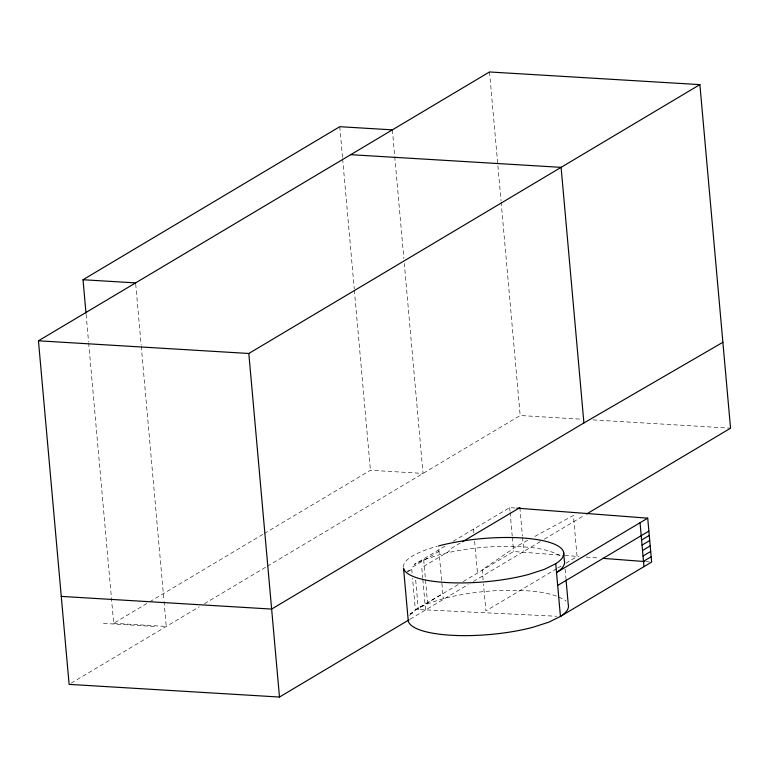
<?xml version="1.0" encoding="UTF-8"?>
<svg xmlns="http://www.w3.org/2000/svg" width="769" height="769" viewBox="0 0 769 769"><rect width="100%" height="100%" fill="white"/><g stroke="black" fill="none" stroke-linecap="round" stroke-linejoin="round"><path stroke-width="0.58" stroke-dasharray="3.85 2.88" d="M409.493 615.373L416.096 609.413L441.704 594.37M410.146 619.16L468.273 584.517M412.03 613.816L410.627 613.777L412.799 612.374M407.608 571.838L411.626 569.368L407.099 571.29M410.656 613.777L412.559 612.595M410.627 613.777L412.54 612.605M88.656 342.955L113.677 623.294L148.734 602.396M149.763 601.781L263.19 534.176M264.228 533.561L370.437 470.263L423.027 473.425L404.292 263.469M71.161 683.151L199.267 606.799M204.419 603.723L266.285 566.849M267.324 566.234L520.18 415.52L582.335 419.268M444.972 546.173L414.318 564.446L423.7 559.803L439.349 554.747A80.505 21.647 -5.1 0 1 499.485 546.413C519.844 546.634 541.607 545.884 560.13 555.612M453.143 541.299L509.684 507.598L515.634 508.059M439.137 551.277L411.598 567.618L412.117 573.511M460.275 543.029L449.048 549.729L449.183 551.2L421.797 567.532L422.739 578.134M458.074 584.613L415.385 610.057L412.54 578.23M463.178 581.566L513.605 551.517L563.581 555.343M473.377 581.47L540.261 541.616M544.375 539.156L584.488 515.249M556.746 568.647L485.873 610.894L483.461 583.902M557.765 568.041L561.831 565.619M565.897 563.196L577.067 556.545L573.405 515.461L532.879 537.493M527.688 540.319L516.259 546.538L482.201 569.819L483.355 582.729M556.496 596.071C539.521 590.246 521.171 590.332 503.397 590.332A80.505 21.647 -5.1 0 0 443.271 598.657L427.622 603.723L416.096 609.413L556.843 616.257M593.091 419.912L730.55 428.198M113.677 623.294L166.267 626.466L164.028 601.416M103.479 623.39L156.069 626.562M564.773 555.429L579.057 556.525M586.189 557.073L599.282 558.073M645.691 561.62L651.641 562.072M558.659 597.061L564.052 599.532A80.505 21.647 -5.1 0 1 566.051 601.175M565.1 569.127L565.946 578.624M489.517 71.959L501.023 200.796M501.128 201.987L520.18 415.52M519.892 507.627L522.43 536.031M522.536 537.214L523.804 551.421M509.684 507.598L510.01 511.279M510.116 512.462L512.231 536.128M512.337 537.31L513.605 551.517M473.55 529.139L473.896 533.042M474.636 541.28L477.472 573.049M438.849 549.816L443.271 598.657M392.363 129.865L403.869 258.701M423.7 559.803L427.622 603.723M422.844 579.317L425.584 609.961M415.693 580.086L418.355 609.923M339.773 126.693L342.541 157.712M342.647 158.904L354.249 288.933M354.355 290.124L370.437 470.263M135.709 284.088L141.14 344.935M141.246 346.127L163.922 600.224M86.099 314.329L88.55 341.763M403.369 567.282A80.505 21.647 -5.1 0 1 437.34 546.278"/><path stroke-width="1.15" d="M85.993 313.137L83.014 279.733L339.773 126.693L392.363 129.865M409.118 619.776L279.483 697.041L69.114 684.372L38.45 340.802L489.517 71.959L699.886 84.628L730.55 428.198L586.545 514.028M38.45 340.802L248.82 353.48L699.886 84.628M722.889 342.301L583.911 422.95L271.63 609.077L61.26 596.398M462.313 541.818L519.892 507.627M438.57 545.942A80.505 21.647 -5.1 0 1 536.06 539.434A80.505 21.647 -5.1 0 1 555.737 563.715L544.221 569.406L528.563 574.472A80.505 21.647 -5.1 0 1 403.562 568.397L408.272 621.102A80.505 21.647 -5.1 0 0 453.277 635.367A80.505 21.647 -5.1 0 0 533.292 627.177L548.922 622.121L560.438 616.43L651.641 562.072L647.719 518.162L556.525 572.521A80.505 21.647 -5.1 0 0 564.359 560.822L563.571 552.027M557.679 585.449L648.873 531.091M641.586 540.03L649.267 535.455M642.048 545.115L649.718 540.54M642.519 550.489L650.199 545.913M643.019 556.035L650.689 551.46M643.49 561.341L651.17 556.766M350.731 154.684L561.101 167.354L583.911 422.95M83.014 279.733L135.604 282.896M516.826 508.146L647.719 518.162M602.848 558.342L644.499 561.533M640.048 522.737L643.97 566.647M566.051 579.816L568.272 604.742A80.505 21.647 -5.1 0 1 560.438 616.43L555.737 563.715M248.82 353.48L279.483 697.041"/></g></svg>
